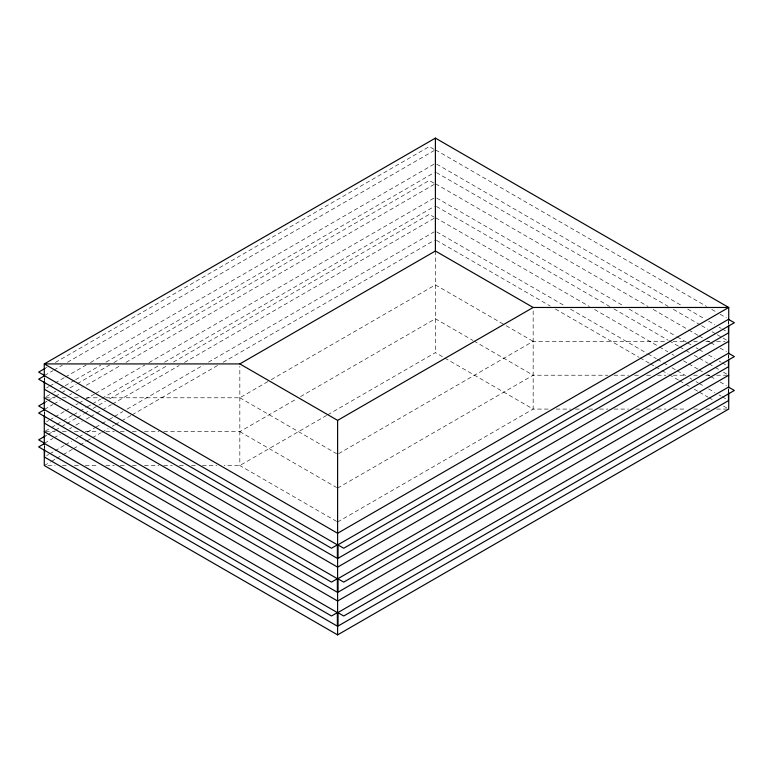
<?xml version="1.0" encoding="UTF-8"?>
<svg xmlns="http://www.w3.org/2000/svg" width="773" height="773" viewBox="0 0 773 773"><rect width="100%" height="100%" fill="white"/><g stroke="black" fill="none" stroke-linecap="round" stroke-linejoin="round"><path stroke-width="0.58" stroke-dasharray="3.87 2.9" d="M44.921 368.489L47.008 367.281M55.366 362.46L429.266 146.59L434.165 149.411M44.525 375.504L52.883 370.673M53.926 370.074L62.284 365.252M67.502 362.237L434.097 150.58M46.612 387.862L48.709 386.655M49.752 386.056L53.926 383.64M54.97 383.031L64.372 377.611M65.415 377.002L86.305 364.943M90.48 362.537L434.097 164.147M46.37 396.578L52.641 392.964M53.695 392.355L55.782 391.148M59.965 388.732L64.149 386.316M65.193 385.717L74.604 380.277M75.648 379.678L100.751 365.185M105.978 362.17L434.349 172.592M44.921 402.366L47.008 401.158M48.052 400.549L54.323 396.936M55.366 396.336L60.584 393.322M61.627 392.713L65.811 390.307M69.985 387.891L76.256 384.268M77.3 383.669L109.669 364.972M113.853 362.566L429.266 180.457L434.165 183.288M44.525 409.371L52.883 404.55M53.926 403.941L60.197 400.327M69.589 394.897L71.686 393.689M75.86 391.283L82.122 387.66M86.305 385.254L120.772 365.349M125.989 362.334L434.097 184.457M46.612 421.729L48.709 420.522M49.752 419.923L53.926 417.507M54.97 416.908L64.372 411.478M65.415 410.878L71.686 407.255M75.86 404.849L77.947 403.641M78.991 403.042L84.218 400.028M85.262 399.419L94.664 393.998M95.707 393.389L144.793 365.049M148.967 362.634L434.097 198.023M45.327 431.054L50.554 428.039M51.598 427.44L55.782 425.024M56.825 424.416L62.053 421.401M63.106 420.792L72.517 415.362M73.561 414.753L78.788 411.738M79.832 411.13L86.112 407.516M87.156 406.907L91.34 404.492M92.383 403.893L100.751 399.061M101.794 398.453L159.315 365.252M164.543 362.228L434.349 206.459M44.921 436.233L47.008 435.025M48.052 434.426L54.323 430.803M55.366 430.203L60.584 427.189M61.627 426.59L65.811 424.174M66.855 423.575L76.256 418.145M77.3 417.546L83.561 413.922M84.605 413.323L88.789 410.907M92.963 408.492L105.495 401.264M109.669 398.849L168.156 365.078M173.384 362.064L429.266 214.334L434.165 217.155M44.525 443.238L52.883 438.417M53.926 437.818L60.197 434.194M69.589 428.773L71.686 427.566M75.86 425.15L82.122 421.536M86.305 419.121L89.436 417.314M90.48 416.715L95.707 413.7M96.751 413.091L111.37 404.656M112.414 404.047L179.259 365.455M184.476 362.44L434.097 218.324M46.612 455.606L48.709 454.398M49.752 453.79L53.926 451.384M54.97 450.775L64.372 445.354M65.415 444.746L71.686 441.132M75.86 438.716L77.947 437.508M78.991 436.909L83.175 434.494M87.349 432.088L94.664 427.865M95.707 427.266L100.925 424.251M101.968 423.643L108.239 420.029M109.283 419.42L113.457 417.014M114.501 416.405L122.859 411.584M127.033 409.168L203.28 365.156M208.497 362.141L434.097 231.89M44.274 465.53L50.554 461.906M51.598 461.307L55.782 458.891M56.825 458.292L62.053 455.268M63.106 454.669L72.517 449.229M73.561 448.63L78.788 445.606M79.832 445.006L86.112 441.383M87.156 440.774L91.34 438.368M92.383 437.76L100.751 432.928M101.794 432.329L108.065 428.706M112.249 426.29L114.346 425.082M115.39 424.474L120.617 421.459M121.661 420.85L131.072 415.42M132.125 414.821L217.87 365.31M223.097 362.286L434.349 240.326M105.843 397.786L239.833 397.786L270.164 380.277M271.207 379.678L435.392 284.889L505.088 325.124M163.789 431.663L239.833 431.663L296.301 399.061M300.484 396.646L435.392 318.756L472.834 340.381M326.631 415.42L239.833 465.53L224.141 465.53M327.675 414.821L435.392 352.633L443.712 357.435M338.661 453.635L533.167 341.337L665.949 341.337M337.608 488.111L533.167 375.214L608.013 375.214M337.608 521.988L533.167 409.081L548.859 409.081M673.196 341.337L686.472 341.337M693.719 341.337L697.343 341.337M705.788 341.337L710.619 341.337M716.648 341.337L725.103 341.337M614.042 375.214L628.536 375.214M634.565 375.214L639.397 375.214M646.643 375.214L651.465 375.214M657.504 375.214L665.949 375.214M673.196 375.214L686.472 375.214M693.719 375.214L697.343 375.214M705.788 375.214L710.619 375.214M716.648 375.214L727.519 375.214M45.481 397.786L55.144 397.786M62.381 397.786L67.212 397.786M74.459 397.786L79.281 397.786M86.528 397.786L99.804 397.786M556.106 409.081L570.59 409.081M575.421 409.081L580.243 409.081M588.697 409.081L593.529 409.081M599.558 409.081L608.013 409.081M614.042 409.081L628.536 409.081M635.773 409.081L639.397 409.081M646.643 409.081L651.465 409.081M657.504 409.081L665.949 409.081M673.196 409.081L686.472 409.081M693.719 409.081L698.55 409.081M705.788 409.081L710.619 409.081M716.648 409.081L727.519 409.081M45.481 431.663L55.144 431.663M62.381 431.663L67.212 431.663M74.459 431.663L79.281 431.663M85.32 431.663L98.596 431.663M105.843 431.663L114.288 431.663M120.327 431.663L125.158 431.663M132.396 431.663L138.435 431.663M144.474 431.663L158.958 431.663M47.897 465.53L55.144 465.53M62.381 465.53L67.212 465.53M74.459 465.53L79.281 465.53M85.32 465.53L98.596 465.53M105.843 465.53L114.288 465.53M120.327 465.53L125.158 465.53M132.396 465.53L138.435 465.53M144.474 465.53L158.958 465.53M163.789 465.53L172.234 465.53M179.481 465.53L184.303 465.53M191.549 465.53L196.381 465.53M202.41 465.53L216.894 465.53M435.634 149.972L706.512 306.359M711.74 309.384L715.924 311.799M720.107 314.215L726.388 317.838M436.687 164.147L682.462 306.05M687.69 309.065L704.425 318.727M708.609 321.143L714.88 324.766M719.064 327.182L721.151 328.39M722.204 328.989L726.388 331.404M436.436 172.582L668.181 306.379M673.399 309.393L700.541 325.066M701.584 325.665L707.846 329.288M712.02 331.694L716.194 334.11M717.238 334.709L726.639 340.13M435.634 183.848L647.948 306.417M653.175 309.442L687.69 329.366M688.733 329.965L698.145 335.405M699.188 336.004L703.372 338.419M707.556 340.835L709.653 342.043M710.696 342.652L715.924 345.666M720.107 348.082L726.388 351.705M436.687 198.023L623.888 306.108M629.116 309.123L676.182 336.294M677.225 336.902L686.646 342.333M687.69 342.941L691.874 345.357M696.058 347.763L698.145 348.971M699.188 349.58L704.425 352.594M708.609 355.01L714.88 358.633M719.064 361.049L721.151 362.257M722.204 362.866L726.388 365.281M436.436 206.459L609.723 306.504M613.897 308.91L668.181 340.255M669.225 340.854L678.617 346.285M679.66 346.884L684.878 349.898M685.922 350.498L690.096 352.913M694.28 355.319L698.454 357.735M699.497 358.334L707.846 363.155M708.889 363.754L714.107 366.769M715.151 367.378L719.325 369.784M723.509 372.2L726.639 374.006M435.634 217.715L589.374 306.475M594.611 309.5L658.403 346.333M659.446 346.932L667.814 351.763M671.998 354.179L674.095 355.387M683.506 360.817L687.69 363.233M688.733 363.841L698.145 369.272M699.188 369.881L703.372 372.296M707.556 374.712L709.653 375.92M710.696 376.519L715.924 379.543M720.107 381.959L726.388 385.582M436.687 231.89L565.324 306.166M570.551 309.181L646.904 353.261M647.948 353.86L656.316 358.691M657.359 359.3L662.587 362.315M663.63 362.924L667.814 365.339M671.998 367.755L676.182 370.17M677.225 370.769L685.593 375.601M689.777 378.016L691.874 379.224M696.058 381.64L698.145 382.848M699.188 383.447L704.425 386.471M708.609 388.887L714.88 392.51M719.064 394.926L721.151 396.134M722.204 396.733L726.388 399.148M436.436 240.326L550.221 306.021M555.439 309.036L638.952 357.252M639.996 357.851L649.388 363.281M650.431 363.88L654.605 366.286M655.649 366.895L660.867 369.909M661.91 370.509L668.181 374.122M669.225 374.731L678.617 380.152M679.66 380.751L684.878 383.766M685.922 384.374L690.096 386.78M694.28 389.196L698.454 391.602M699.497 392.211L707.846 397.032M708.889 397.631L714.107 400.646M723.509 406.067L726.639 407.873M506.122 325.723L533.167 341.337M473.878 340.98L533.167 375.214M444.755 358.034L533.167 409.081L533.167 309.799M239.833 397.786L336.574 453.645M239.833 431.663L336.574 487.512M336.574 521.389L239.833 465.53L239.833 366.257M728.726 321.481L728.726 323.819M728.726 355.358L728.726 357.686M728.726 389.225L728.726 391.563M728.475 321.307L728.475 323.858M728.475 355.174L728.475 357.725M728.475 389.051L728.475 392.732M435.392 251.012L435.392 352.633M44.525 377.765L44.525 381.157M44.525 411.632L44.525 415.024M44.525 445.499L44.525 448.891M44.274 377.939L44.274 380.268M44.274 411.806L44.274 414.144M44.274 445.673L44.274 448.011"/><path stroke-width="1.16" d="M728.726 320.312L728.726 307.47L435.392 138.116L44.274 363.919L44.274 376.77M44.921 368.489L38.65 372.113L44.525 375.504M44.921 402.366L38.65 405.98L44.525 409.371M44.921 436.233L38.65 439.856L44.525 443.238M239.833 363.919L435.392 251.012L533.167 307.47L728.726 307.47L337.608 533.273L44.274 363.919L239.833 363.919L337.608 420.367L533.167 307.47M337.366 544.849L331.491 548.241L38.65 379.176L44.525 375.784L337.366 544.849L337.366 558.425L44.525 389.35L44.525 382.567M337.859 544.859L728.475 319.336L734.35 322.728L343.734 548.25L337.859 544.859L337.859 558.425L728.475 332.902L728.475 326.119M728.726 341.337L337.608 567.14L44.274 397.786M337.366 578.716L331.491 582.117L38.65 413.043L44.525 409.651L337.366 578.716L337.366 592.292L44.525 423.227L44.525 416.434M337.859 578.726L728.475 353.203L734.35 356.595L343.734 582.117L337.859 578.726L337.859 592.292L728.475 366.769L728.475 359.986M728.726 375.214L337.608 601.017L44.274 431.663M337.366 612.593L331.491 615.984L38.65 446.92L44.525 443.528L337.366 612.593L337.366 626.159L44.525 457.094L44.525 449.181M337.859 612.603L728.475 387.08L734.35 390.471L343.734 615.994L337.859 612.603L337.859 626.159L728.475 400.646L728.475 392.732M44.274 449.181L44.274 465.53L337.608 634.884L728.726 409.081L728.726 392.732M728.726 324.989L728.726 354.189M728.726 358.856L728.726 388.056M435.392 138.116L435.392 251.012M337.608 420.367L337.608 634.884M44.274 381.437L44.274 410.637M44.274 415.314L44.274 444.514"/></g></svg>
